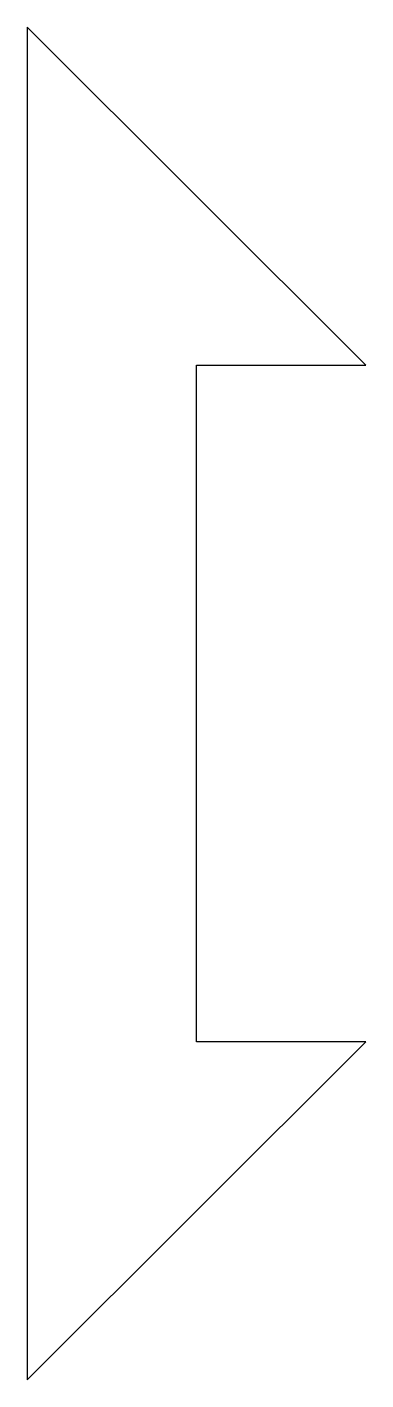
# Model space of a CAD drawing. Header units: metres. Extents: x -0.25 to 0, y -0.5 to 0.5.
import ezdxf

# ---------------------------------------------------------------- set-up
doc = ezdxf.new("R2010")
doc.units = ezdxf.units.M

msp = doc.modelspace()

# ---------------------------------------------------------------- linework, layer by layer
at = {"layer": 'TargetOk'}
msp.add_polyline3d([(-0.2499, 0.5018, 0), (-0.2499, -0.4982, 0), (0.0001, -0.2482, 0), (-0.1249, -0.2482, 0), (-0.1249, 0.2518, 0), (0.0001, 0.2518, 0)], close=True, dxfattribs=at)

doc.saveas('drawing.dxf')
